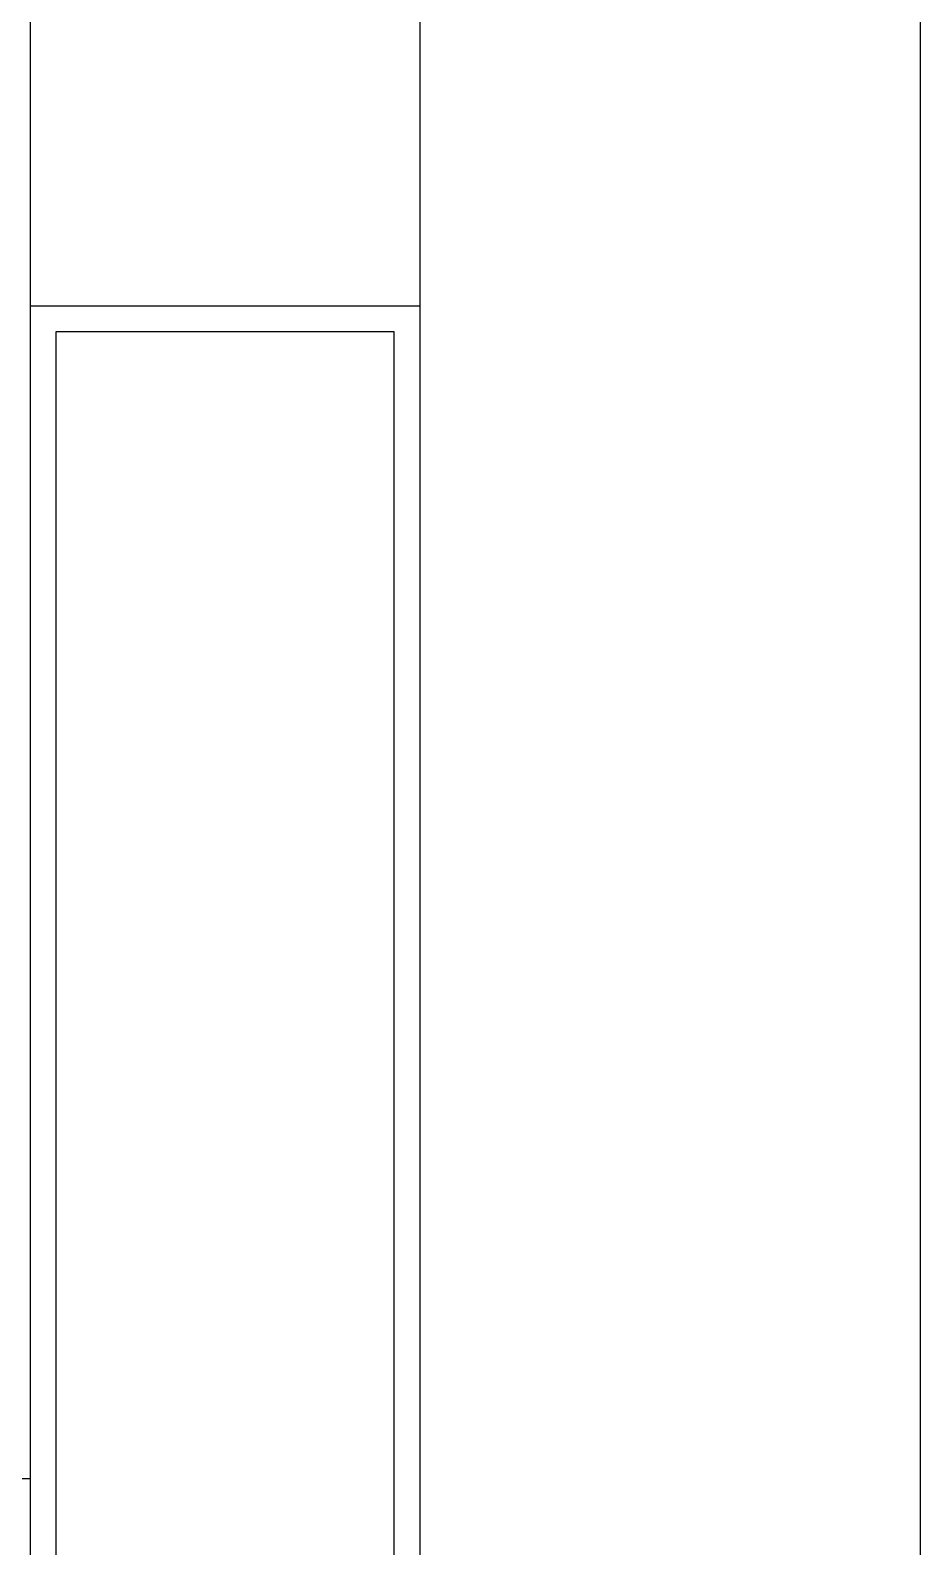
# Model space of a CAD drawing. Header units: millimetres. Extents: x 512961 to 1001058, y -961995 to -458543.
# Drawn here: x 935449 to 936135, y -885235 to -884066 of the extents above; entities that cross this region are included whole.
import ezdxf

# ---------------------------------------------------------------- set-up
doc = ezdxf.new("R2010")
doc.units = ezdxf.units.MM
doc.header["$MEASUREMENT"] = 0
doc.layers.get('0').update_dxf_attribs({"linetype": 'CONTINUOUS'})
doc.layers.add('txt', color=7, linetype='CONTINUOUS')
doc.layers.add('外线', color=153, linetype='CONTINUOUS')
doc.layers.add('家具外线总', color=147, linetype='CONTINUOUS', lineweight=13)

msp = doc.modelspace()

# ---------------------------------------------------------------- linework, layer by layer
at = {"color": 4}
msp.add_lwpolyline([(928887, -880400.3), (928887, -886549.8), (936135.3, -886549.8), (936135.3, -880400.3)], close=True, dxfattribs=at)
at = {"layer": 'txt'}
msp.add_line((935449.5, -884278.7), (935749.5, -884278.7), dxfattribs=at)
for points in [[(935749.5, -885302.9), (935449.5, -885302.9), (935449.5, -882987.4), (935749.5, -882987.4)], [(935469.5, -884298.7), (935729.5, -884298.7), (935729.5, -885282.9), (935469.5, -885282.9)]]:
    msp.add_lwpolyline(points, close=True, dxfattribs=at)
at = {"layer": '外线'}
for p, q in [((935449.5, -885182.9), (935449.5, -882987.4)), ((934789.5, -885182.9), (935449.5, -885182.9))]:
    msp.add_line(p, q, dxfattribs=at)
at = {"layer": '家具外线总', "color": 147}
for p, q in [((935449.5, -882987.9), (935449.5, -885182.9)), ((935749.5, -882987.9), (935749.5, -885302.9))]:
    msp.add_line(p, q, dxfattribs=at)
msp.add_lwpolyline([(935449.5, -884278.7), (935749.5, -884278.7), (935749.5, -885302.9), (935449.5, -885302.9)], close=True, dxfattribs=at)

doc.saveas('drawing.dxf')
